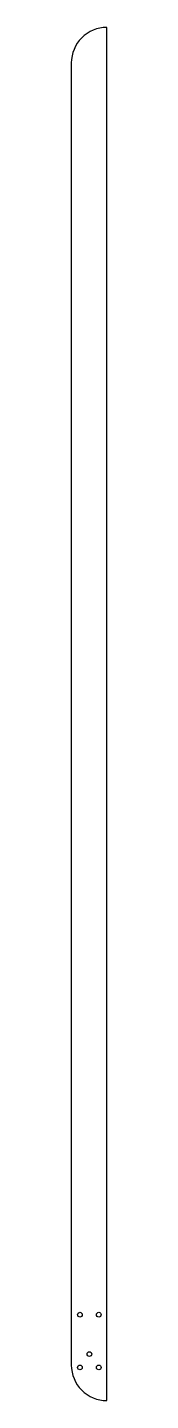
# Model space of a CAD drawing. Extents: x 0 to 45, y 0 to 1743.
import ezdxf

# ---------------------------------------------------------------- set-up
doc = ezdxf.new("R2010")
doc.units = 0
doc.layers.get('0').update_dxf_attribs({"linetype": 'CONTINUOUS'})

msp = doc.modelspace()

# ---------------------------------------------------------------- linework, layer by layer
msp.add_lwpolyline([(45, 0), (45, 0), (45, 1743), (45, 1743, 0.414214), (0, 1698), (0, 45, 0.414214)], format="xyb", close=True)
for centre in [(11, 109), (35, 109), (23, 59), (11, 42), (35, 42)]:
    msp.add_circle(centre, 3)

doc.saveas('drawing.dxf')
